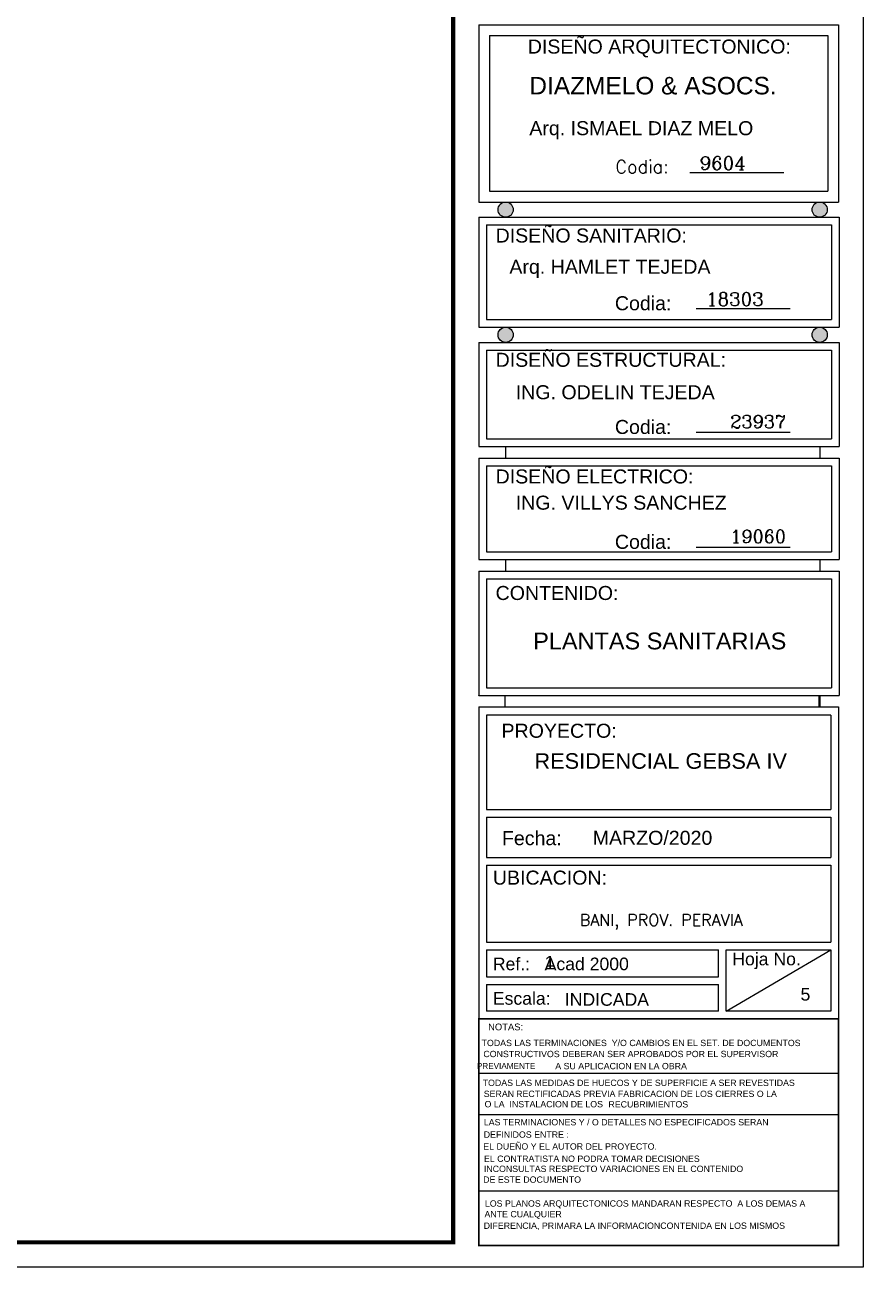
# Model space of a CAD drawing. Header units: feet. Extents: x 1019 to 2236, y -546 to 122.
# Drawn here: x 1104.1 to 1118.77, y 18.88 to 40.6 of the extents above; entities that cross this region are included whole.
import ezdxf
from ezdxf.enums import TextEntityAlignment as Align

# ---------------------------------------------------------------- set-up
doc = ezdxf.new("R2010")
doc.units = ezdxf.units.FT
doc.header["$LTSCALE"] = 0.05
doc.header["$MEASUREMENT"] = 0
doc.linetypes.add('ACAD_ISO03W100', pattern=[30, 12, -18])
for name, color, linetype in [('1', 5, 'ACAD_ISO03W100'), ('MARCO', 1, 'Continuous'), ('TARGETA', 7, 'Continuous'), ('TARJETA2', 1, 'Continuous'), ('TEXTO', 2, 'Continuous'), ('textos', 7, 'Continuous'), ('TEXXT', 2, 'Continuous')]:
    doc.layers.add(name, color=color, linetype=linetype)
doc.styles.add('DAMIAN', font='arial.ttf', dxfattribs={"height": 0.12})
doc.styles.add('DIMTEXT', font='arial.ttf')
doc.styles.get("Standard").update_dxf_attribs({"font": 'arial.ttf'})
doc.styles.add('TITTEXTM', font='romanc.shx')

msp = doc.modelspace()

# ---------------------------------------------------------------- hatches: boundary and pattern name
at = {"layer": 'textos'}
h = msp.add_hatch(color=7, dxfattribs=at)
h.paths.add_polyline_path([(1112.517, 37.5, 1), (1112.517, 37.234, 1)])
h.paths.add_polyline_path([(1118.011, 37.5, 1), (1118.011, 37.234, 1)])
h = msp.add_hatch(color=7, dxfattribs=at)
h.paths.add_polyline_path([(1112.517, 35.312, 1), (1112.517, 35.046, 1)])
h.paths.add_polyline_path([(1118.011, 35.312, 1), (1118.011, 35.046, 1)])

# ---------------------------------------------------------------- linework, layer by layer
at = {"layer": '1', "color": 4, "linetype": 'Continuous'}
for p, q in [((1112.046, 22.266), (1118.341, 22.266)), ((1112.046, 21.547), (1118.341, 21.547)), ((1112.046, 20.209), (1118.341, 20.209))]:
    msp.add_line(p, q, dxfattribs=at)
at = {"layer": 'MARCO'}
msp.add_lwpolyline([(1054.272, 60.877), (1118.772, 60.877), (1118.772, 18.877), (1054.272, 18.877)], close=True, dxfattribs=at)
at = {"layer": 'MARCO', "const_width": 0.075}
msp.add_lwpolyline([(1111.6, 60.443), (1054.706, 60.443), (1054.706, 19.311), (1111.6, 19.311)], close=True, dxfattribs=at)
at = {"layer": 'TARGETA', "color": 3}
for p, q in [((1112.046, 40.598), (1112.046, 37.5)), ((1112.046, 40.598), (1118.341, 40.598)), ((1112.046, 40.598), (1118.341, 40.598)), ((1112.235, 40.41), (1112.235, 37.689)), ((1112.235, 40.41), (1118.152, 40.41)), ((1118.152, 40.41), (1118.152, 37.689)), ((1118.341, 40.598), (1118.341, 37.5)), ((1112.235, 37.689), (1118.152, 37.689)), ((1112.046, 37.5), (1118.341, 37.5)), ((1112.046, 37.234), (1118.353, 37.234)), ((1112.046, 37.234), (1112.046, 35.312)), ((1118.353, 37.234), (1118.353, 35.312)), ((1112.18, 37.1), (1118.218, 37.1)), ((1112.18, 37.1), (1112.18, 35.446)), ((1118.218, 37.1), (1118.218, 35.446)), ((1112.18, 35.446), (1118.218, 35.446)), ((1112.046, 35.312), (1118.353, 35.312)), ((1112.046, 35.046), (1112.046, 33.225)), ((1112.046, 35.046), (1118.353, 35.046)), ((1118.353, 35.046), (1118.353, 33.225)), ((1112.18, 34.912), (1112.18, 33.359)), ((1112.18, 34.912), (1118.218, 34.912)), ((1118.218, 34.912), (1118.218, 33.359)), ((1112.18, 33.359), (1118.218, 33.359)), ((1112.046, 33.225), (1118.353, 33.225)), ((1112.046, 33.024), (1112.046, 31.248)), ((1112.046, 33.024), (1118.353, 33.024)), ((1118.353, 33.024), (1118.353, 31.248)), ((1112.18, 32.89), (1112.18, 31.382)), ((1112.18, 32.89), (1118.218, 32.89)), ((1112.18, 32.89), (1112.18, 31.382)), ((1118.218, 32.89), (1118.218, 31.382)), ((1112.18, 31.382), (1118.218, 31.382)), ((1112.18, 31.382), (1118.218, 31.382)), ((1112.046, 31.248), (1118.353, 31.248)), ((1118.011, 31.248), (1118.011, 31.048)), ((1112.046, 31.048), (1112.046, 30.32)), ((1112.046, 31.048), (1112.046, 28.872)), ((1112.046, 31.048), (1112.046, 30.311)), ((1112.046, 31.048), (1118.353, 31.048)), ((1112.18, 30.913), (1112.18, 29.006)), ((1112.18, 30.913), (1118.218, 30.913)), ((1118.218, 30.913), (1118.218, 29.006)), ((1118.353, 31.048), (1118.353, 28.872)), ((1112.18, 29.006), (1118.218, 29.006)), ((1112.046, 28.872), (1118.353, 28.872)), ((1112.046, 28.672), (1118.341, 28.672)), ((1112.046, 28.672), (1112.046, 23.218)), ((1112.18, 28.53), (1112.18, 26.881)), ((1118.207, 28.53), (1112.18, 28.53)), ((1118.207, 28.53), (1118.207, 26.881)), ((1118.341, 28.672), (1118.341, 23.218)), ((1112.18, 26.881), (1118.207, 26.881)), ((1112.18, 26.747), (1118.207, 26.747)), ((1112.18, 26.747), (1112.18, 26.039)), ((1118.207, 26.747), (1118.207, 26.039)), ((1112.18, 26.039), (1118.207, 26.039)), ((1112.18, 25.906), (1112.18, 24.558)), ((1112.18, 25.906), (1118.207, 25.906)), ((1112.18, 25.906), (1118.207, 25.906)), ((1118.207, 25.906), (1118.207, 24.558)), ((1112.18, 24.558), (1118.207, 24.558)), ((1112.18, 24.424), (1112.18, 23.955)), ((1112.18, 24.424), (1116.242, 24.424)), ((1116.242, 23.955), (1116.242, 24.424)), ((1116.376, 24.424), (1118.207, 24.424)), ((1116.376, 23.352), (1118.207, 24.424)), ((1116.376, 23.352), (1116.376, 24.424)), ((1118.207, 24.424), (1118.207, 23.352)), ((1112.18, 23.955), (1116.242, 23.955)), ((1112.18, 23.821), (1112.18, 23.352)), ((1112.18, 23.821), (1116.242, 23.821)), ((1116.242, 23.352), (1116.242, 23.821)), ((1116.242, 23.352), (1112.18, 23.352)), ((1118.207, 23.352), (1116.376, 23.352))]:
    msp.add_line(p, q, dxfattribs=at)
at = {"layer": 'TARJETA2', "color": 7}
msp.add_line((1112.046, 23.218), (1112.046, 19.254), dxfattribs=at)
at = {"layer": 'textos', "color": 7}
for p, q in [((1112.046, 33.024), (1112.046, 32.042)), ((1112.516, 33.225), (1112.516, 33.024)), ((1118.011, 33.225), (1118.011, 33.024)), ((1112.516, 31.248), (1112.516, 31.048)), ((1112.046, 28.868), (1112.046, 28.872)), ((1112.504, 28.872), (1112.504, 28.672)), ((1117.999, 28.872), (1117.999, 28.672)), ((1118.011, 28.871), (1118.011, 28.671)), ((1118.341, 23.386), (1118.341, 19.254)), ((1118.341, 23.218), (1112.046, 23.218)), ((1112.046, 19.254), (1118.341, 19.254))]:
    msp.add_line(p, q, dxfattribs=at)
for centre in [(1112.517, 37.367), (1118.011, 37.367), (1112.517, 35.179), (1118.011, 35.179)]:
    msp.add_circle(centre, 0.133, dxfattribs=at)
at = {"layer": 'TEXXT'}
for p, q in [((1115.74, 38.017), (1117.381, 38.017)), ((1115.852, 35.64), (1117.493, 35.64)), ((1115.852, 33.477), (1117.493, 33.477)), ((1115.852, 31.468), (1117.493, 31.468))]:
    msp.add_line(p, q, dxfattribs=at)
at = {"layer": 'TEXXT', "const_width": 0.0314}
msp.add_lwpolyline([(1112.046, 23.218), (1118.341, 23.218), (1118.341, 19.254), (1112.046, 19.254), (1112.046, 23.218)], dxfattribs=at)

# ---------------------------------------------------------------- texts
at = {"style": 'DIMTEXT'}
msp.add_attdef('1', text='1', height=0.236, dxfattribs=at).set_placement((1113.289, 24.084), align=Align.CENTER)
at = {"layer": 'TEXTO', "color": 7}
for s, height, p in [('NOTAS:', 0.1178, (1112.21, 23.136)), ('  PREVIAMENTE', 0.10211, (1111.934, 22.446))]:
    msp.add_text(s, height=height, dxfattribs=at).set_placement(p, align=Align.TOP_LEFT)
at = {"layer": 'textos', "color": 7}
for s, height, style, p in [('  Codia:', 0.2268, 'TITTEXTM', (1114.126, 38.23)), ('9604', 0.2355, 'TITTEXTM', (1115.91, 38.297)), ('  Codia:', 0.2451, 'DAMIAN', (1114.238, 35.853)), ('18303', 0.2355, 'TITTEXTM', (1116.022, 35.92)), ('  Codia:', 0.2451, 'DAMIAN', (1114.238, 33.69)), ('  Codia:', 0.2451, 'DAMIAN', (1114.238, 31.681)), ('Fecha:', 0.2451, 'DAMIAN', (1112.452, 26.5)), ('UBICACION:', 0.2451, 'DAMIAN', (1112.293, 25.81)), ('Hoja No.', 0.2206, 'DAMIAN', (1116.482, 24.375)), ('Ref.:', 0.2206, 'DAMIAN', (1112.293, 24.289)), ('Acad 2000', 0.2206, 'DAMIAN', (1113.199, 24.289)), ('Escala:', 0.2206, 'DAMIAN', (1112.293, 23.686)), ('5', 0.221, 'DAMIAN', (1117.676, 23.758)), ('TODAS LAS TERMINACIONES  Y/O CAMBIOS EN EL SET. DE DOCUMENTOS', 0.11028, 'DAMIAN', (1112.096, 22.852)), ('CONSTRUCTIVOS DEBERAN SER APROBADOS POR EL SUPERVISOR  ', 0.11028, 'DAMIAN', (1112.127, 22.659)), ('A SU APLICACION EN LA OBRA', 0.11028, 'DAMIAN', (1113.385, 22.448)), ('TODAS LAS MEDIDAS DE HUECOS Y DE SUPERFICIE A SER REVESTIDAS ', 0.11028, 'DAMIAN', (1112.115, 22.155)), ('  SERAN', 0.1103, 'DAMIAN', (1112.048, 21.962)), ('RECTIFICADAS PREVIA FABRICACION DE LOS CIERRES O LA   ', 0.11028, 'DAMIAN', (1112.7, 21.962)), (' O LA  INSTALACION DE LOS', 0.11028, 'DAMIAN', (1112.105, 21.782)), ('RECUBRIMIENTOS', 0.11028, 'DAMIAN', (1114.315, 21.779)), ('LAS TERMINACIONES Y / O DETALLES NO ESPECIFICADOS SERAN ', 0.11028, 'DAMIAN', (1112.135, 21.466)), ('EL DUEÑO Y EL AUTOR DEL PROYECTO.  ', 0.11028, 'DAMIAN', (1112.125, 21.042)), ('  DEFINIDOS ENTRE :', 0.11028, 'DAMIAN', (1112.048, 21.25)), ('  EL CONTRATISTA NO PODRA TOMAR DECISIONES ', 0.11028, 'DAMIAN', (1112.052, 20.828)), ('INCONSULTAS RESPECTO VARIACIONES EN EL CONTENIDO  ', 0.11028, 'DAMIAN', (1112.136, 20.651)), (' DE ESTE DOCUMENTO', 0.11028, 'DAMIAN', (1112.081, 20.463)), ('LOS PLANOS ARQUITECTONICOS MANDARAN RESPECTO  A LOS DEMAS A ', 0.11028, 'DAMIAN', (1112.154, 20.045)), ('  ANTE CUALQUIER  ', 0.11028, 'DAMIAN', (1112.061, 19.858)), ('DIFERENCIA, PRIMARA LA INFORMACIONCONTENIDA EN LOS MISMOS', 0.11028, 'DAMIAN', (1112.132, 19.657))]:
    msp.add_text(s, height=height, dxfattribs=dict(at, style=style)).set_placement(p, align=Align.TOP_LEFT)
at = {"layer": 'textos', "color": 7, "style": 'DAMIAN'}
for s, height, p in [('MARZO/2020', 0.2451, (1114.04, 26.261)), ('INDICADA', 0.2206, (1113.552, 23.447))]:
    msp.add_text(s, height=height, dxfattribs=at).set_placement(p)
at = {"layer": 'textos', "color": 7}
for s, insert, char_height, width, attachment_point, style in [('DISEÑO ARQUITECTONICO:', (1112.904, 40.341), 0.24507, 8.71045, 1, 'DAMIAN'), ('DIAZMELO & ASOCS.', (1112.931, 39.688), 0.30634, 10.87903, 1, 'DAMIAN'), ('Arq. ISMAEL DIAZ MELO', (1112.931, 38.914), 0.24507, 8.70323, 1, 'DAMIAN'), ('DISEÑO SANITARIO:', (1112.341, 37.037), 0.24507, 8.71045, 1, 'DAMIAN'), ('Arq. HAMLET TEJEDA', (1112.582, 36.491), 0.24507, 8.70323, 1, 'DAMIAN'), ('DISEÑO ESTRUCTURAL:', (1112.341, 34.864), 0.24507, 8.71045, 1, 'DAMIAN'), ('ING. ODELIN TEJEDA', (1112.694, 34.297), 0.24507, 8.70323, 1, 'DAMIAN'), ('23937', (1116.447, 33.661), 0.2273, 25.33524, 4, 'TITTEXTM'), ('DISEÑO ELECTRICO:', (1112.341, 32.7), 0.24507, 44.21251, 4, 'DAMIAN'), ('ING. VILLYS SANCHEZ', (1112.694, 32.366), 0.24507, 8.70323, 1, 'DAMIAN'), ('19060', (1116.447, 31.652), 0.2273, 25.33524, 4, 'TITTEXTM'), ('CONTENIDO:', (1112.341, 30.787), 0.2451, 8.71045, 1, 'DAMIAN'), ('PLANTAS SANITARIAS', (1115.213, 29.972), 0.29409, 10.44387, 2, 'DAMIAN'), ('PROYECTO:', (1112.444, 28.378), 0.2451, 8.71045, 1, 'DAMIAN'), ('RESIDENCIAL GEBSA IV', (1115.23, 27.863), 0.2724, 9.67364, 2, 'DAMIAN'), (' BANI, PROV. PERAVIA', (1115.169, 25.048), 0.2043, 7.25523, 2, 'TITTEXTM')]:
    msp.add_mtext(s, dxfattribs=dict(at, insert=insert, char_height=char_height, width=width, attachment_point=attachment_point, style=style))

doc.saveas('drawing.dxf')
